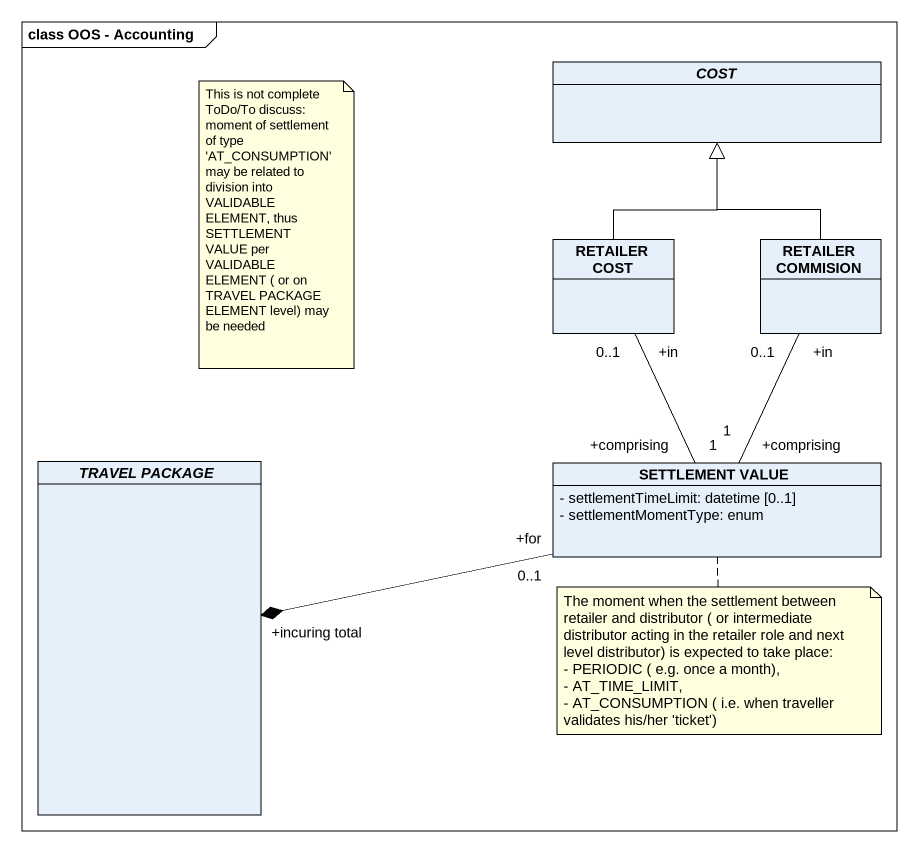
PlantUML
@startuml
mainframe class OOS - Accounting
hide circle
hide empty members
skinparam classAttributeIconSize 0
abstract class COST
class "RETAILER COST" as RETAILER_COST
class "RETAILER COMMISION" as RETAILER_COMMISION
abstract class "TRAVEL PACKAGE" as TRAVEL_PACKAGE
class "SETTLEMENT VALUE" as SETTLEMENT_VALUE {
  - settlementTimeLimit: datetime [0..1]
  - settlementMomentType: enum
}
RETAILER_COST -up-|> COST
RETAILER_COMMISION -up-|> COST
RETAILER_COMMISION "+in\n0..1" -- "+comprising\n1" SETTLEMENT_VALUE
SETTLEMENT_VALUE "+comprising\n1" -up- "+in\n0..1" RETAILER_COST
SETTLEMENT_VALUE "+for\n0..1" -left-* "+incuring total" TRAVEL_PACKAGE
note as N1
  This is not complete
  ToDo/To discuss:
  moment of settlement of type 'AT_CONSUMPTION'
  may be related to division into VALIDABLE ELEMENT, thus SETTLEMENT VALUE per VALIDABLE ELEMENT ( or on TRAVEL PACKAGE ELEMENT level) may be needed
end note
note bottom of SETTLEMENT_VALUE
  The moment when the settlement between retailer and distributor ( or intermediate distributor acting in the retailer role and next level distributor) is expected to take place:
  - PERIODIC ( e.g. once a month),
  - AT_TIME_LIMIT,
  - AT_CONSUMPTION ( i.e. when traveller validates his/her 'ticket')
end note
@enduml
